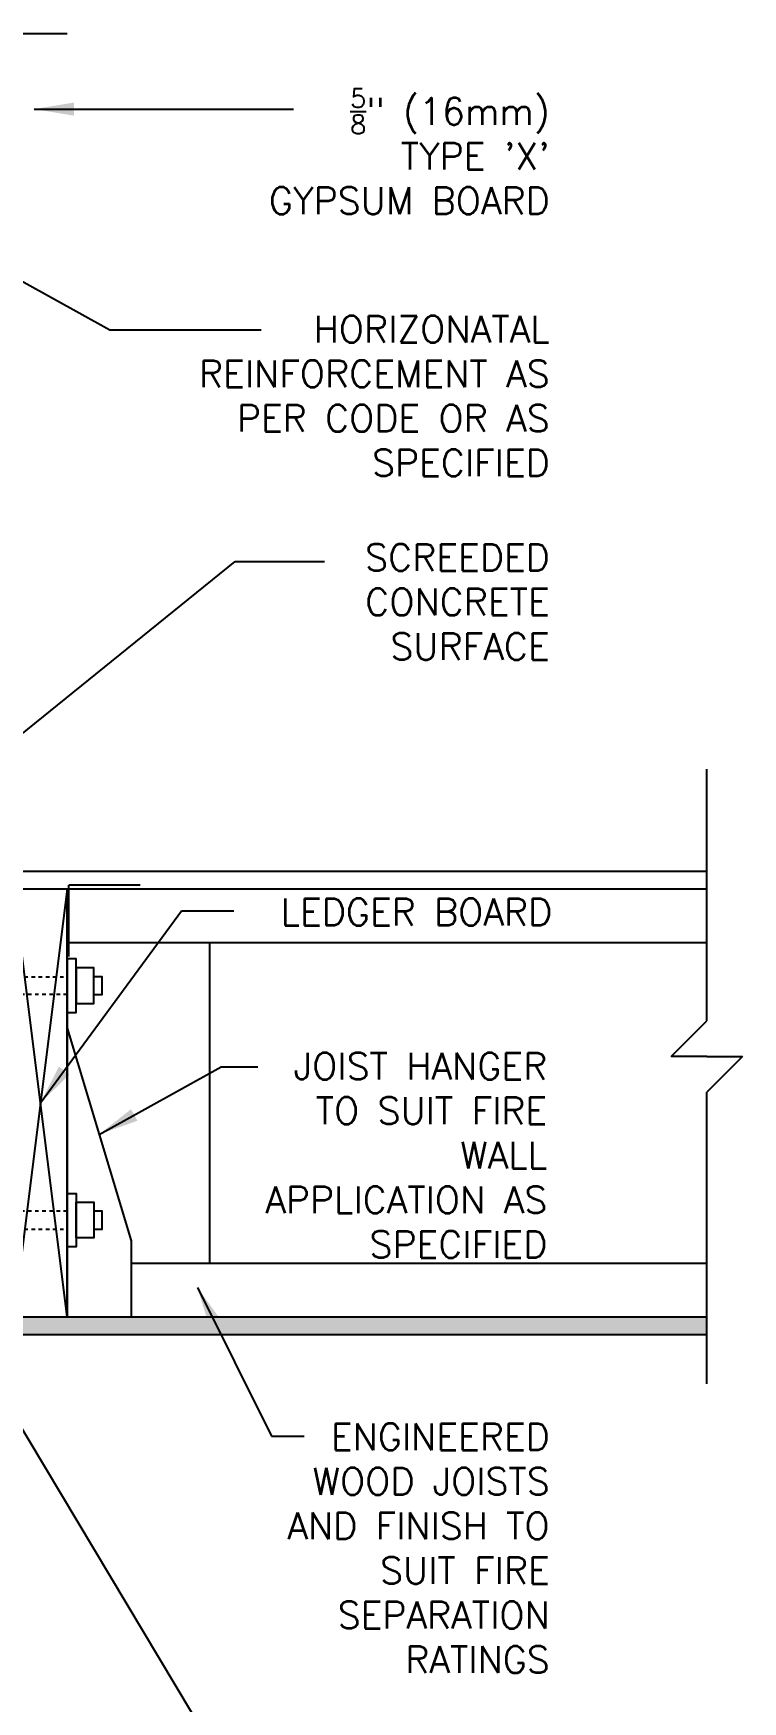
# Model space of a CAD drawing. Header units: inches. Extents: x 82.8 to 134.1, y 273.1 to 353.4.
# Drawn here: x 114.25 to 134.14, y 305.64 to 352.44 of the extents above; entities that cross this region are included whole.
import ezdxf

# ---------------------------------------------------------------- set-up
doc = ezdxf.new("R2010")
doc.units = ezdxf.units.IN
doc.header["$LTSCALE"] = 0.5
doc.header["$MEASUREMENT"] = 0
doc.linetypes.add('HIDDEN2', pattern=[0.1875, 0.125, -0.0625])
for name, color, linetype in [('HATCH', 12, 'Continuous'), ('LINE15', 9, 'Continuous'), ('LINE18', 9, 'Continuous'), ('line25', 2, 'Continuous'), ('LINE9', 9, 'Continuous'), ('TEXT', 4, 'Continuous')]:
    doc.layers.add(name, color=color, linetype=linetype)
doc.styles.add('DIM', font='romans.shx', dxfattribs={"width": 0.7})
doc.styles.add('ROMANS', font='romans')
doc.styles.get("Standard").update_dxf_attribs({"font": 'romans.shx'})
doc.dimstyles.new('ext', dxfattribs={"dimscale": 12, "dimtxt": 0.09375, "dimasz": 0.09375, "dimexe": 0.09375, "dimexo": 0.0625, "dimgap": 0.0625, "dimtad": 0, "dimjust": 1, "dimdec": 1, "dimzin": 3, "dimdsep": 46, "dimlunit": 4, "dimtxsty": 'DIM', "dimcen": 0.09, "dimdle": 0.09375, "dimclrt": 4, "dimadec": 0, "dimazin": 0, "dimtfac": 1, "dimtdec": 1, "dimtmove": 2, "dimatfit": 3, "dimfxl": 0, "dimfrac": 2, "dimtolj": 1, "dimtzin": 0, "dimarcsym": 0})
doc.dimstyles.new('ext_12', dxfattribs={"dimscale": 12, "dimtxt": 0.075, "dimasz": 0.09375, "dimexe": 0.09375, "dimexo": 0.0625, "dimgap": 0.0625, "dimtad": 1, "dimdec": 1, "dimzin": 2, "dimdsep": 46, "dimlunit": 4, "dimtxsty": 'DIM', "dimcen": 0.09, "dimdle": 0.09375, "dimclrt": 4, "dimadec": 0, "dimazin": 0, "dimtfac": 1, "dimtdec": 1, "dimtmove": 2, "dimatfit": 3, "dimfxl": 0, "dimfrac": 2, "dimtolj": 1, "dimtzin": 0, "dimarcsym": 0})
doc.dimstyles.get("Standard").update_dxf_attribs({"dimtxt": 0.18, "dimasz": 0.18, "dimexe": 0.18, "dimexo": 0.0625, "dimgap": 0.09, "dimtad": 0, "dimtih": 1, "dimtoh": 1, "dimdec": 4, "dimzin": 0, "dimdsep": 46, "dimtxsty": 'Standard', "dimcen": 0.09, "dimadec": 0, "dimazin": 0, "dimtfac": 1, "dimtdec": 4, "dimtofl": 0, "dimtmove": 0, "dimatfit": 3, "dimfxl": 0, "dimtolj": 1, "dimtzin": 0, "dimarcsym": 0})

msp = doc.modelspace()

# ---------------------------------------------------------------- hatches: boundary and pattern name
at = {"layer": 'HATCH'}
h = msp.add_hatch(dxfattribs=at)
h.set_pattern_fill('AR-SAND', color=256, scale=0.25, style=0)
h.paths.add_polyline_path([(133.142, 316.436), (113.701, 316.436), (113.701, 315.936), (133.142, 315.936)])
h.paths.add_polyline_path([(102.451, 316.436), (83.826, 316.436), (83.826, 315.936), (102.451, 315.936)])

# ---------------------------------------------------------------- linework, layer by layer
at = {"color": 192}
for points in [[(115.246, 326.54), (115.246, 328.54)], [(117.246, 328.54), (115.246, 328.54)]]:
    msp.add_lwpolyline(points, dxfattribs=at)
at = {"layer": 'HATCH'}
for p, q in [((115.201, 328.436), (113.701, 316.436)), ((115.201, 316.436), (113.701, 328.436))]:
    msp.add_line(p, q, dxfattribs=at)
at = {"layer": 'LINE15', "linetype": 'HIDDEN2'}
for points in [[(115.201, 325.474), (109.701, 325.474, -0.414214), (109.201, 325.974), (109.201, 327.474), (109.701, 327.474), (109.701, 326.074, 0.414214), (109.801, 325.974), (115.201, 325.974)], [(115.201, 319.397), (109.701, 319.397, 0.414214), (109.201, 318.897), (109.201, 317.397), (109.701, 317.397), (109.701, 318.797, -0.414214), (109.801, 318.897), (115.201, 318.897)]]:
    msp.add_lwpolyline(points, format="xyb", dxfattribs=at)
at = {"layer": 'LINE18'}
for points in [[(115.201, 324.974), (115.451, 324.974), (115.451, 326.474), (115.201, 326.474)], [(115.451, 325.224), (115.951, 325.224), (115.951, 326.224), (115.451, 326.224)], [(115.201, 319.897), (115.451, 319.897), (115.451, 318.397), (115.201, 318.397)], [(115.451, 319.647), (115.951, 319.647), (115.951, 318.647), (115.451, 318.647)]]:
    msp.add_lwpolyline(points, close=True, dxfattribs=at)
for points in [[(115.951, 325.474), (116.185, 325.474), (116.185, 325.974), (115.951, 325.974)], [(115.951, 318.897), (116.185, 318.897), (116.185, 319.397), (115.951, 319.397)]]:
    msp.add_lwpolyline(points, dxfattribs=at)
at = {"layer": 'line25'}
for p, q in [((113.701, 328.436), (133.142, 328.436)), ((115.201, 316.436), (115.201, 328.436)), ((115.201, 326.936), (133.142, 326.936)), ((115.201, 325.686), (115.201, 316.436)), ((116.992, 317.936), (133.142, 317.936)), ((113.701, 316.436), (133.142, 316.436))]:
    msp.add_line(p, q, dxfattribs=at)
at = {"layer": 'line25', "color": 12}
msp.add_line((119.201, 317.936), (119.201, 326.936), dxfattribs=at)
at = {"layer": 'LINE9'}
for p, q in [((109.076, 352.436), (115.201, 352.436)), ((133.142, 324.735), (133.142, 331.795)), ((113.701, 328.936), (116.422, 328.936)), ((116.422, 328.936), (133.142, 328.936)), ((115.201, 324.536), (116.992, 318.57)), ((132.142, 323.735), (133.142, 324.735)), ((133.142, 323.735), (132.142, 323.735)), ((134.142, 323.735), (133.142, 322.735)), ((133.142, 323.735), (134.142, 323.735)), ((133.142, 314.557), (133.142, 322.735)), ((116.992, 318.57), (116.992, 316.436)), ((113.701, 315.936), (133.142, 315.936))]:
    msp.add_line(p, q, dxfattribs=at)

# ---------------------------------------------------------------- texts
at = {"layer": 'TEXT', "char_height": 0.75, "attachment_point": 6, "style": 'ROMANS'}
for s, insert, width in [('\\A1;{\\H0.7x;\\S5/8;}" (16mm) TYPE \'X\' GYPSUM BOARD', (128.732, 349.123), 9.12398), ('HORIZONATAL REINFORCEMENT AS PER CODE OR AS SPECIFIED ', (128.732, 342.264), 12.42147), ('SCREEDED CONCRETE SURFACE', (128.732, 336.487), 9.81001), ('\\P\\P\\P\\PLEDGER BOARD', (128.8, 330.29), 9.81001), ('JOIST HANGER TO SUIT FIRE WALL APPLICATION AS SPECIFIED', (128.661, 320.967), 9.12398), ('ENGINEERED WOOD JOISTS AND FINISH TO SUIT FIRE SEPARATION RATINGS', (128.732, 309.946), 9.12398)]:
    msp.add_mtext(s, dxfattribs=dict(at, insert=insert, width=width))

# ---------------------------------------------------------------- leaders
at = {"layer": 'TEXT'}
for points, dimstyle, override in [([(114.271, 350.311), (121.549, 350.311)], 'ext_12', {"dimgap": 0.0625, "dimtad": 0}), ([(106.368, 349.653), (116.398, 344.123), (120.645, 344.123)], 'Standard', {"dimscale": 12, "dimtxt": 0.09375, "dimasz": 0.09375, "dimexe": 0.09375, "dimgap": 0.0625, "dimtad": 0, "dimjust": 1, "dimtih": 0, "dimtoh": 0, "dimdec": 1, "dimzin": 3, "dimlunit": 4, "dimtxsty": 'DIM', "dimdle": 0.09375, "dimclrt": 4, "dimtdec": 1, "dimtofl": 1, "dimtmove": 2, "dimfrac": 2}), ([(108.538, 328.436), (119.913, 337.622), (122.413, 337.622)], 'Standard', {"dimscale": 12, "dimtxt": 0.09375, "dimasz": 0.09375, "dimexe": 0.09375, "dimgap": 0.0625, "dimtad": 0, "dimjust": 1, "dimtih": 0, "dimtoh": 0, "dimdec": 1, "dimzin": 3, "dimlunit": 4, "dimtxsty": 'DIM', "dimdle": 0.09375, "dimclrt": 4, "dimtdec": 1, "dimtofl": 1, "dimtmove": 2, "dimfrac": 2}), ([(114.451, 322.436), (118.407, 327.821), (119.878, 327.821)], 'Standard', {"dimscale": 12, "dimtxt": 0.09375, "dimasz": 0.09375, "dimexe": 0.09375, "dimgap": 0.0625, "dimjust": 1, "dimtih": 0, "dimtoh": 0, "dimdec": 1, "dimzin": 3, "dimlunit": 4, "dimtxsty": 'DIM', "dimdle": 0.09375, "dimclrt": 4, "dimtdec": 1, "dimtofl": 1, "dimtmove": 2, "dimfrac": 2}), ([(116.096, 321.553), (119.523, 323.444), (120.549, 323.444)], 'ext', {"dimgap": 0.0625, "dimtad": 0}), ([(111.115, 318.009), (119.783, 303.507), (121.685, 303.507)], 'ext_12', {"dimgap": 0.0625, "dimtad": 0})]:
    msp.add_leader(points, dimstyle=dimstyle, override=override, dxfattribs=at)
msp.add_leader([(118.851, 317.259), (120.928, 313.092), (121.842, 313.092)], dimstyle='ext', dxfattribs=at)

doc.saveas('drawing.dxf')
